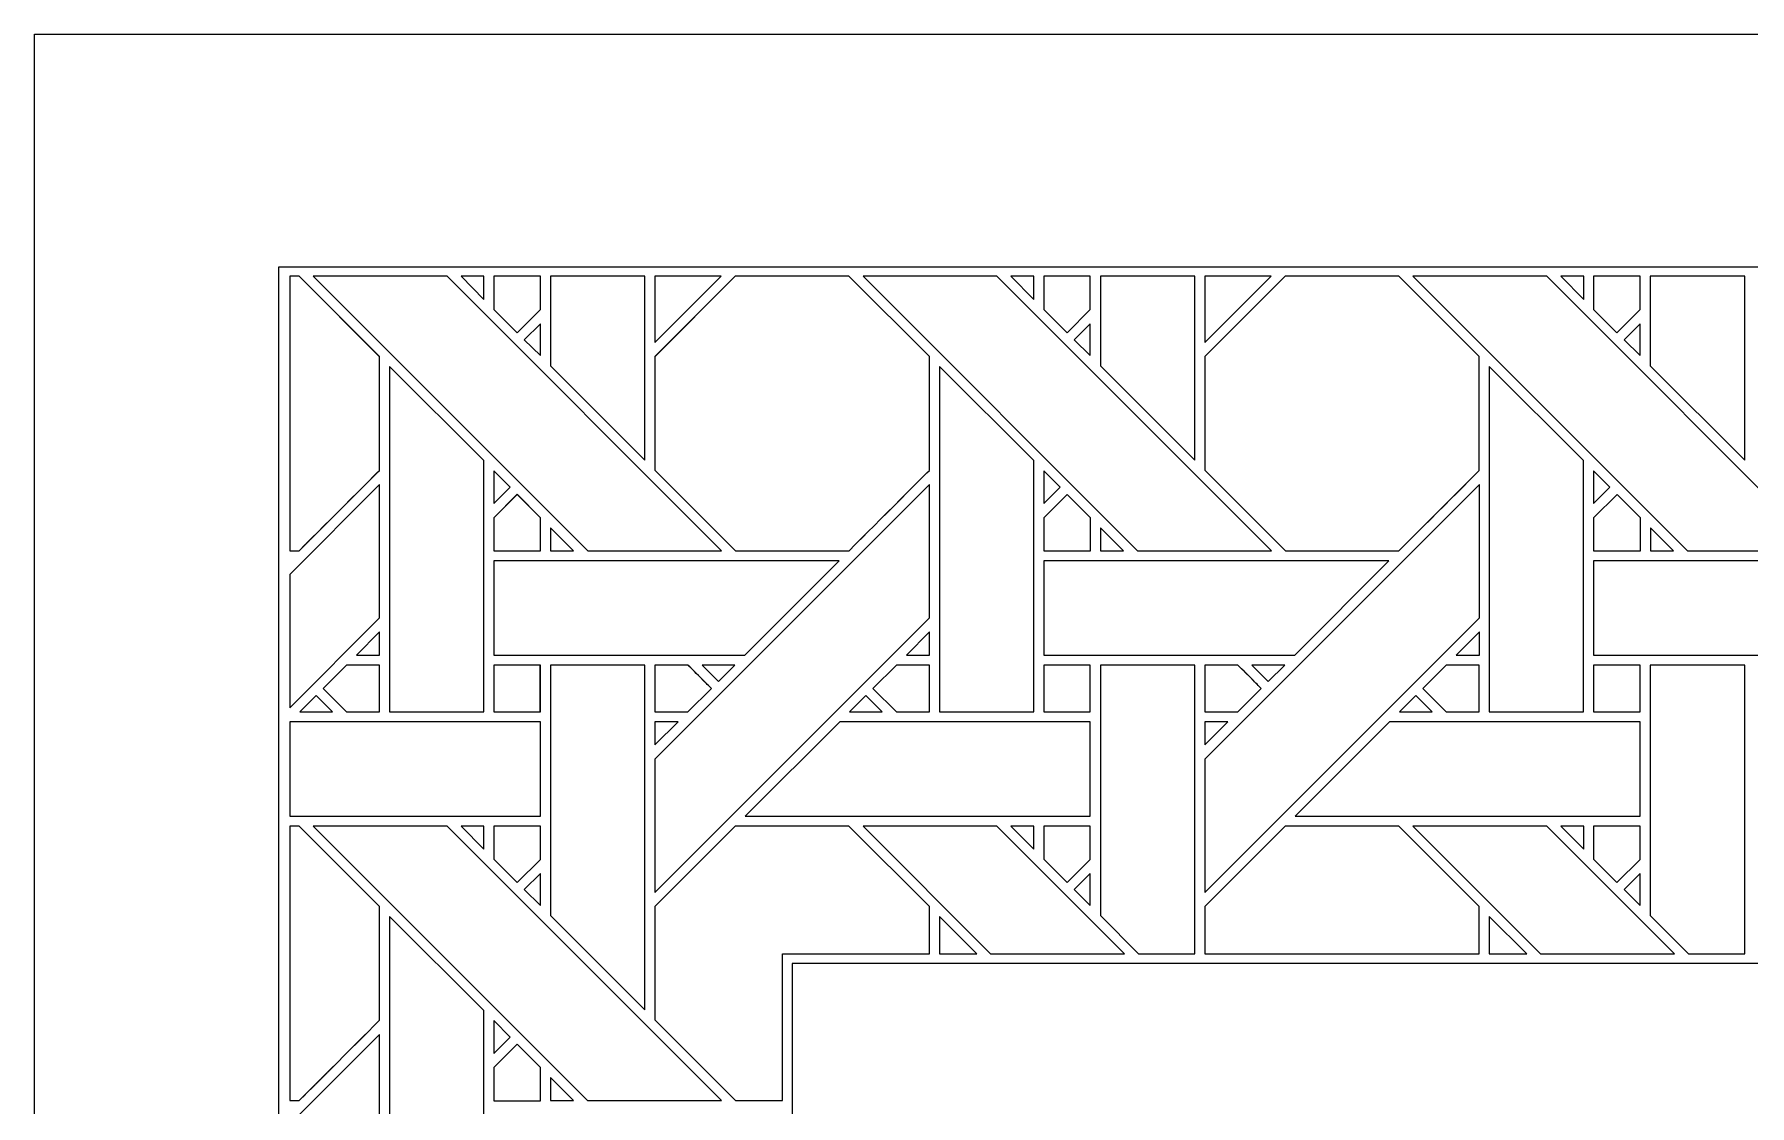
# Model space of a CAD drawing. Header units: inches. Extents: x 5.4 to 19.4, y 5.6 to 12.6.
# Drawn here: x 5.383 to 8.343, y 10.746 to 12.595 of the extents above; entities that cross this region are included whole.
import ezdxf

# ---------------------------------------------------------------- set-up
doc = ezdxf.new("R2010")
doc.units = ezdxf.units.IN
doc.header["$MEASUREMENT"] = 0
doc.layers.add('Design', color=7, linetype='Continuous', lineweight=0)

msp = doc.modelspace()

# ---------------------------------------------------------------- linework, layer by layer
at = {"layer": 'Design'}
for points, knots in [([(5.3829, 12.5948), (5.3829, 12.5948), (5.3829, 5.5948), (5.3829, 5.5948), (5.3829, 5.5948), (19.3829, 5.5948), (19.3829, 5.5948), (19.3829, 5.5948), (19.3829, 12.5948), (19.3829, 12.5948), (19.3829, 12.5948), (5.3829, 12.5948), (5.3829, 12.5948)], [0, 0, 0, 0, 1, 1, 1, 2, 2, 2, 3, 3, 3, 4, 4, 4, 4]), ([(5.8048, 12.1938), (5.8048, 12.1938), (5.8048, 5.9957), (5.8048, 5.9957), (5.8048, 5.9957), (18.9609, 5.9957), (18.9609, 5.9957), (18.9609, 5.9957), (18.9609, 12.1938), (18.9609, 12.1938), (18.9609, 12.1938), (5.8048, 12.1938), (5.8048, 12.1938)], [0, 0, 0, 0, 1, 1, 1, 2, 2, 2, 3, 3, 3, 4, 4, 4, 4]), ([(5.8236, 12.1773), (5.8236, 12.1773), (5.8398, 12.1773), (5.8398, 12.1773), (5.8398, 12.1773), (5.9785, 12.0386), (5.9785, 12.0386), (5.9785, 12.0386), (5.9785, 11.8424), (5.9785, 11.8424), (5.9607, 11.8244), (5.8488, 11.7127), (5.8398, 11.7037), (5.8398, 11.7037), (5.8236, 11.7037), (5.8236, 11.7037), (5.8236, 11.7037), (5.8236, 12.1773), (5.8236, 12.1773)], [0, 0, 0, 0, 1, 1, 1, 2, 2, 2, 3, 3, 3, 4, 4, 4, 5, 5, 5, 6, 6, 6, 6]), ([(5.8236, 12.1773), (5.8236, 12.1773), (5.8398, 12.1773), (5.8398, 12.1773), (5.8398, 12.1773), (5.9786, 12.0385), (5.9786, 12.0385), (5.9786, 12.0385), (5.9786, 11.8423), (5.9786, 11.8423), (5.9602, 11.8238), (5.8483, 11.7122), (5.8398, 11.7037), (5.8398, 11.7037), (5.8236, 11.7037), (5.8236, 11.7037), (5.8236, 11.7037), (5.8236, 12.1773), (5.8236, 12.1773)], [0, 0, 0, 0, 1, 1, 1, 2, 2, 2, 3, 3, 3, 4, 4, 4, 5, 5, 5, 6, 6, 6, 6]), ([(6.095, 12.1773), (6.095, 12.1773), (6.5687, 11.7036), (6.5687, 11.7036), (6.5687, 11.7036), (6.3377, 11.7036), (6.3377, 11.7036), (6.3377, 11.7036), (5.8641, 12.1773), (5.8641, 12.1773), (5.8641, 12.1773), (6.095, 12.1773), (6.095, 12.1773)], [0, 0, 0, 0, 1, 1, 1, 2, 2, 2, 3, 3, 3, 4, 4, 4, 4]), ([(6.1586, 12.1773), (6.1586, 12.1773), (6.1586, 12.1374), (6.1586, 12.1374), (6.1586, 12.1374), (6.1192, 12.1773), (6.1192, 12.1773), (6.1192, 12.1773), (6.1586, 12.1773), (6.1586, 12.1773)], [0, 0, 0, 0, 1, 1, 1, 2, 2, 2, 3, 3, 3, 3]), ([(6.1757, 12.1773), (6.1757, 12.1773), (6.256, 12.1773), (6.256, 12.1773), (6.256, 12.1773), (6.256, 12.1197), (6.256, 12.1197), (6.256, 12.1197), (6.216, 12.0798), (6.216, 12.0798), (6.216, 12.0798), (6.1757, 12.1201), (6.1757, 12.1201), (6.1757, 12.1201), (6.1757, 12.1773), (6.1757, 12.1773)], [0, 0, 0, 0, 1, 1, 1, 2, 2, 2, 3, 3, 3, 4, 4, 4, 5, 5, 5, 5]), ([(6.1757, 12.1773), (6.1757, 12.1773), (6.256, 12.1773), (6.256, 12.1773), (6.256, 12.1773), (6.256, 12.1197), (6.256, 12.1197), (6.256, 12.1197), (6.2161, 12.0797), (6.2161, 12.0797), (6.2161, 12.0797), (6.1757, 12.1201), (6.1757, 12.1201), (6.1757, 12.1201), (6.1757, 12.1773), (6.1757, 12.1773)], [0, 0, 0, 0, 1, 1, 1, 2, 2, 2, 3, 3, 3, 4, 4, 4, 5, 5, 5, 5]), ([(6.2736, 12.1773), (6.2736, 12.1773), (6.4365, 12.1773), (6.4365, 12.1773), (6.4365, 12.1773), (6.4365, 11.86), (6.4365, 11.86), (6.4365, 11.86), (6.2736, 12.0229), (6.2736, 12.0229), (6.2736, 12.0229), (6.2736, 12.1773), (6.2736, 12.1773)], [0, 0, 0, 0, 1, 1, 1, 2, 2, 2, 3, 3, 3, 4, 4, 4, 4]), ([(6.4536, 12.0386), (6.4536, 12.0386), (6.5923, 12.1773), (6.5923, 12.1773), (6.5923, 12.1773), (6.7885, 12.1773), (6.7885, 12.1773), (6.7885, 12.1773), (6.9273, 12.0386), (6.9273, 12.0386), (6.9273, 12.0386), (6.9273, 11.8424), (6.9273, 11.8424), (6.9095, 11.8244), (6.7976, 11.7127), (6.7886, 11.7037), (6.7886, 11.7037), (6.5929, 11.7037), (6.5929, 11.7037), (6.5929, 11.7037), (6.4536, 11.8429), (6.4536, 11.8429), (6.4536, 11.8429), (6.4536, 12.0386), (6.4536, 12.0386)], [0, 0, 0, 0, 1, 1, 1, 2, 2, 2, 3, 3, 3, 4, 4, 4, 5, 5, 5, 6, 6, 6, 7, 7, 7, 8, 8, 8, 8]), ([(6.4537, 12.0385), (6.4537, 12.0385), (6.5923, 12.1773), (6.5923, 12.1773), (6.5923, 12.1773), (6.7885, 12.1773), (6.7885, 12.1773), (6.7885, 12.1773), (6.9273, 12.0386), (6.9273, 12.0386), (6.9273, 12.0386), (6.9273, 11.8424), (6.9273, 11.8424), (6.9093, 11.8243), (6.7975, 11.7126), (6.7886, 11.7037), (6.7886, 11.7037), (6.5929, 11.7037), (6.5929, 11.7037), (6.5929, 11.7037), (6.4537, 11.8429), (6.4537, 11.8429), (6.4537, 11.8429), (6.4537, 12.0385), (6.4537, 12.0385)], [0, 0, 0, 0, 1, 1, 1, 2, 2, 2, 3, 3, 3, 4, 4, 4, 5, 5, 5, 6, 6, 6, 7, 7, 7, 8, 8, 8, 8]), ([(6.4537, 12.1773), (6.4537, 12.1773), (6.5681, 12.1773), (6.5681, 12.1773), (6.5681, 12.1773), (6.4537, 12.0629), (6.4537, 12.0629), (6.4537, 12.0629), (6.4537, 12.1773), (6.4537, 12.1773)], [0, 0, 0, 0, 1, 1, 1, 2, 2, 2, 3, 3, 3, 3]), ([(7.0438, 12.1773), (7.0438, 12.1773), (7.5174, 11.7036), (7.5174, 11.7036), (7.5174, 11.7036), (7.2864, 11.7036), (7.2864, 11.7036), (7.2864, 11.7036), (6.8128, 12.1773), (6.8128, 12.1773), (6.8128, 12.1773), (7.0438, 12.1773), (7.0438, 12.1773)], [0, 0, 0, 0, 1, 1, 1, 2, 2, 2, 3, 3, 3, 4, 4, 4, 4]), ([(7.1073, 12.1773), (7.1073, 12.1773), (7.1073, 12.1374), (7.1073, 12.1374), (7.1073, 12.1374), (7.0679, 12.1773), (7.0679, 12.1773), (7.0679, 12.1773), (7.1073, 12.1773), (7.1073, 12.1773)], [0, 0, 0, 0, 1, 1, 1, 2, 2, 2, 3, 3, 3, 3]), ([(7.1245, 12.1773), (7.1245, 12.1773), (7.2047, 12.1773), (7.2047, 12.1773), (7.2047, 12.1773), (7.2047, 12.1197), (7.2047, 12.1197), (7.2047, 12.1197), (7.1647, 12.0798), (7.1647, 12.0798), (7.1647, 12.0798), (7.1245, 12.1201), (7.1245, 12.1201), (7.1245, 12.1201), (7.1245, 12.1773), (7.1245, 12.1773)], [0, 0, 0, 0, 1, 1, 1, 2, 2, 2, 3, 3, 3, 4, 4, 4, 5, 5, 5, 5]), ([(7.1245, 12.1773), (7.1245, 12.1773), (7.2047, 12.1773), (7.2047, 12.1773), (7.2047, 12.1773), (7.2047, 12.1197), (7.2047, 12.1197), (7.2047, 12.1197), (7.1649, 12.0797), (7.1649, 12.0797), (7.1649, 12.0797), (7.1245, 12.1201), (7.1245, 12.1201), (7.1245, 12.1201), (7.1245, 12.1773), (7.1245, 12.1773)], [0, 0, 0, 0, 1, 1, 1, 2, 2, 2, 3, 3, 3, 4, 4, 4, 5, 5, 5, 5]), ([(7.2223, 12.1773), (7.2223, 12.1773), (7.3853, 12.1773), (7.3853, 12.1773), (7.3853, 12.1773), (7.3853, 11.86), (7.3853, 11.86), (7.3853, 11.86), (7.2223, 12.0229), (7.2223, 12.0229), (7.2223, 12.0229), (7.2223, 12.1773), (7.2223, 12.1773)], [0, 0, 0, 0, 1, 1, 1, 2, 2, 2, 3, 3, 3, 4, 4, 4, 4]), ([(7.4023, 12.0386), (7.4023, 12.0386), (7.5411, 12.1773), (7.5411, 12.1773), (7.5411, 12.1773), (7.7373, 12.1773), (7.7373, 12.1773), (7.7373, 12.1773), (7.876, 12.0386), (7.876, 12.0386), (7.876, 12.0386), (7.876, 11.8424), (7.876, 11.8424), (7.8582, 11.8244), (7.7463, 11.7127), (7.7373, 11.7037), (7.7373, 11.7037), (7.5416, 11.7037), (7.5416, 11.7037), (7.5416, 11.7037), (7.4023, 11.8429), (7.4023, 11.8429), (7.4023, 11.8429), (7.4023, 12.0386), (7.4023, 12.0386)], [0, 0, 0, 0, 1, 1, 1, 2, 2, 2, 3, 3, 3, 4, 4, 4, 5, 5, 5, 6, 6, 6, 7, 7, 7, 8, 8, 8, 8]), ([(7.4023, 12.0386), (7.4023, 12.0386), (7.5411, 12.1773), (7.5411, 12.1773), (7.5411, 12.1773), (7.7373, 12.1773), (7.7373, 12.1773), (7.7373, 12.1773), (7.876, 12.0386), (7.876, 12.0386), (7.876, 12.0386), (7.876, 11.8424), (7.876, 11.8424), (7.8579, 11.8241), (7.7461, 11.7124), (7.7373, 11.7037), (7.7373, 11.7037), (7.5416, 11.7037), (7.5416, 11.7037), (7.5416, 11.7037), (7.4023, 11.8429), (7.4023, 11.8429), (7.4023, 11.8429), (7.4023, 12.0386), (7.4023, 12.0386)], [0, 0, 0, 0, 1, 1, 1, 2, 2, 2, 3, 3, 3, 4, 4, 4, 5, 5, 5, 6, 6, 6, 7, 7, 7, 8, 8, 8, 8]), ([(7.4024, 12.1773), (7.4024, 12.1773), (7.5168, 12.1773), (7.5168, 12.1773), (7.5168, 12.1773), (7.4024, 12.0629), (7.4024, 12.0629), (7.4024, 12.0629), (7.4024, 12.1773), (7.4024, 12.1773)], [0, 0, 0, 0, 1, 1, 1, 2, 2, 2, 3, 3, 3, 3]), ([(7.9925, 12.1773), (7.9925, 12.1773), (8.4661, 11.7036), (8.4661, 11.7036), (8.4661, 11.7036), (8.2351, 11.7036), (8.2351, 11.7036), (8.2351, 11.7036), (7.7616, 12.1773), (7.7616, 12.1773), (7.7616, 12.1773), (7.9925, 12.1773), (7.9925, 12.1773)], [0, 0, 0, 0, 1, 1, 1, 2, 2, 2, 3, 3, 3, 4, 4, 4, 4]), ([(8.0561, 12.1773), (8.0561, 12.1773), (8.0561, 12.1374), (8.0561, 12.1374), (8.0561, 12.1374), (8.0166, 12.1773), (8.0166, 12.1773), (8.0166, 12.1773), (8.0561, 12.1773), (8.0561, 12.1773)], [0, 0, 0, 0, 1, 1, 1, 2, 2, 2, 3, 3, 3, 3]), ([(8.0732, 12.1773), (8.0732, 12.1773), (8.1535, 12.1773), (8.1535, 12.1773), (8.1535, 12.1773), (8.1535, 12.1197), (8.1535, 12.1197), (8.1535, 12.1197), (8.1135, 12.0798), (8.1135, 12.0798), (8.1135, 12.0798), (8.0732, 12.1201), (8.0732, 12.1201), (8.0732, 12.1201), (8.0732, 12.1773), (8.0732, 12.1773)], [0, 0, 0, 0, 1, 1, 1, 2, 2, 2, 3, 3, 3, 4, 4, 4, 5, 5, 5, 5]), ([(8.0732, 12.1773), (8.0732, 12.1773), (8.1535, 12.1773), (8.1535, 12.1773), (8.1535, 12.1773), (8.1535, 12.1197), (8.1535, 12.1197), (8.1535, 12.1197), (8.1135, 12.0798), (8.1135, 12.0798), (8.1135, 12.0798), (8.0732, 12.1201), (8.0732, 12.1201), (8.0732, 12.1201), (8.0732, 12.1773), (8.0732, 12.1773)], [0, 0, 0, 0, 1, 1, 1, 2, 2, 2, 3, 3, 3, 4, 4, 4, 5, 5, 5, 5]), ([(8.1711, 12.1773), (8.1711, 12.1773), (8.334, 12.1773), (8.334, 12.1773), (8.334, 12.1773), (8.334, 11.86), (8.334, 11.86), (8.334, 11.86), (8.1711, 12.0229), (8.1711, 12.0229), (8.1711, 12.0229), (8.1711, 12.1773), (8.1711, 12.1773)], [0, 0, 0, 0, 1, 1, 1, 2, 2, 2, 3, 3, 3, 4, 4, 4, 4]), ([(6.2561, 12.0954), (6.2561, 12.0954), (6.2561, 12.0403), (6.2561, 12.0403), (6.2561, 12.0403), (6.2283, 12.0676), (6.2283, 12.0676), (6.2283, 12.0676), (6.2561, 12.0954), (6.2561, 12.0954)], [0, 0, 0, 0, 1, 1, 1, 2, 2, 2, 3, 3, 3, 3]), ([(7.2048, 12.0954), (7.2048, 12.0954), (7.2048, 12.0403), (7.2048, 12.0403), (7.2048, 12.0403), (7.177, 12.0676), (7.177, 12.0676), (7.177, 12.0676), (7.2048, 12.0954), (7.2048, 12.0954)], [0, 0, 0, 0, 1, 1, 1, 2, 2, 2, 3, 3, 3, 3]), ([(8.1535, 12.0954), (8.1535, 12.0954), (8.1535, 12.0403), (8.1535, 12.0403), (8.1535, 12.0403), (8.1258, 12.0676), (8.1258, 12.0676), (8.1258, 12.0676), (8.1535, 12.0954), (8.1535, 12.0954)], [0, 0, 0, 0, 1, 1, 1, 2, 2, 2, 3, 3, 3, 3]), ([(6.1585, 11.8593), (6.1585, 11.8593), (6.1585, 11.4256), (6.1585, 11.4256), (6.1585, 11.4256), (5.9957, 11.4256), (5.9957, 11.4256), (5.9957, 11.4256), (5.9957, 12.0214), (5.9957, 12.0214), (5.9957, 12.0214), (6.1585, 11.8593), (6.1585, 11.8593)], [0, 0, 0, 0, 1, 1, 1, 2, 2, 2, 3, 3, 3, 4, 4, 4, 4]), ([(6.9445, 11.4256), (6.9445, 11.4256), (6.9445, 12.0214), (6.9445, 12.0214), (6.9445, 12.0214), (7.1072, 11.8593), (7.1072, 11.8593), (7.1072, 11.8593), (7.1072, 11.4256), (7.1072, 11.4256), (7.1072, 11.4256), (6.9445, 11.4256), (6.9445, 11.4256)], [0, 0, 0, 0, 1, 1, 1, 2, 2, 2, 3, 3, 3, 4, 4, 4, 4]), ([(7.8932, 11.4256), (7.8932, 11.4256), (7.8932, 12.0214), (7.8932, 12.0214), (7.8932, 12.0214), (8.056, 11.8593), (8.056, 11.8593), (8.056, 11.8593), (8.056, 11.4256), (8.056, 11.4256), (8.056, 11.4256), (7.8932, 11.4256), (7.8932, 11.4256)], [0, 0, 0, 0, 1, 1, 1, 2, 2, 2, 3, 3, 3, 4, 4, 4, 4]), ([(6.1758, 11.7851), (6.1758, 11.7851), (6.1758, 11.8418), (6.1758, 11.8418), (6.1758, 11.8418), (6.204, 11.8132), (6.204, 11.8132), (6.204, 11.8132), (6.1758, 11.7851), (6.1758, 11.7851)], [0, 0, 0, 0, 1, 1, 1, 2, 2, 2, 3, 3, 3, 3]), ([(7.1246, 11.7851), (7.1246, 11.7851), (7.1246, 11.8418), (7.1246, 11.8418), (7.1246, 11.8418), (7.1527, 11.8132), (7.1527, 11.8132), (7.1527, 11.8132), (7.1246, 11.7851), (7.1246, 11.7851)], [0, 0, 0, 0, 1, 1, 1, 2, 2, 2, 3, 3, 3, 3]), ([(8.0733, 11.7851), (8.0733, 11.7851), (8.0733, 11.8418), (8.0733, 11.8418), (8.0733, 11.8418), (8.1015, 11.8132), (8.1015, 11.8132), (8.1015, 11.8132), (8.0733, 11.7851), (8.0733, 11.7851)], [0, 0, 0, 0, 1, 1, 1, 2, 2, 2, 3, 3, 3, 3]), ([(5.8236, 11.6629), (5.8236, 11.6629), (5.9786, 11.8179), (5.9786, 11.8179), (5.9786, 11.8179), (5.9786, 11.5879), (5.9786, 11.5879), (5.9786, 11.5879), (5.8236, 11.4329), (5.8236, 11.4329), (5.8236, 11.4329), (5.8236, 11.6629), (5.8236, 11.6629)], [0, 0, 0, 0, 1, 1, 1, 2, 2, 2, 3, 3, 3, 4, 4, 4, 4]), ([(6.9273, 11.5878), (6.9273, 11.5878), (6.4537, 11.1142), (6.4537, 11.1142), (6.4537, 11.1142), (6.4537, 11.3443), (6.4537, 11.3443), (6.4537, 11.3443), (6.9273, 11.8179), (6.9273, 11.8179), (6.9273, 11.8179), (6.9273, 11.5878), (6.9273, 11.5878)], [0, 0, 0, 0, 1, 1, 1, 2, 2, 2, 3, 3, 3, 4, 4, 4, 4]), ([(7.8761, 11.5879), (7.8761, 11.5879), (7.4024, 11.1142), (7.4024, 11.1142), (7.4024, 11.1142), (7.4024, 11.3443), (7.4024, 11.3443), (7.4024, 11.3443), (7.8761, 11.8179), (7.8761, 11.8179), (7.8761, 11.8179), (7.8761, 11.5879), (7.8761, 11.5879)], [0, 0, 0, 0, 1, 1, 1, 2, 2, 2, 3, 3, 3, 4, 4, 4, 4]), ([(6.1757, 11.7607), (6.1757, 11.7607), (6.216, 11.8011), (6.216, 11.8011), (6.216, 11.8011), (6.2563, 11.7607), (6.2563, 11.7607), (6.2563, 11.7607), (6.2563, 11.7035), (6.2563, 11.7035), (6.2563, 11.7035), (6.1757, 11.7035), (6.1757, 11.7035), (6.1757, 11.7035), (6.1757, 11.7607), (6.1757, 11.7607)], [0, 0, 0, 0, 1, 1, 1, 2, 2, 2, 3, 3, 3, 4, 4, 4, 5, 5, 5, 5]), ([(6.2162, 11.801), (6.2162, 11.801), (6.2565, 11.7607), (6.2565, 11.7607), (6.2565, 11.7607), (6.2565, 11.7034), (6.2565, 11.7034), (6.2565, 11.7034), (6.1758, 11.7034), (6.1758, 11.7034), (6.1758, 11.7034), (6.1758, 11.7607), (6.1758, 11.7607), (6.1758, 11.7607), (6.2162, 11.801), (6.2162, 11.801)], [0, 0, 0, 0, 1, 1, 1, 2, 2, 2, 3, 3, 3, 4, 4, 4, 5, 5, 5, 5]), ([(7.1244, 11.7607), (7.1244, 11.7607), (7.1648, 11.801), (7.1648, 11.801), (7.1648, 11.801), (7.2051, 11.7607), (7.2051, 11.7607), (7.2051, 11.7607), (7.2051, 11.7035), (7.2051, 11.7035), (7.2051, 11.7035), (7.1244, 11.7035), (7.1244, 11.7035), (7.1244, 11.7035), (7.1244, 11.7607), (7.1244, 11.7607)], [0, 0, 0, 0, 1, 1, 1, 2, 2, 2, 3, 3, 3, 4, 4, 4, 5, 5, 5, 5]), ([(7.1648, 11.801), (7.1648, 11.801), (7.2052, 11.7607), (7.2052, 11.7607), (7.2052, 11.7607), (7.2052, 11.7034), (7.2052, 11.7034), (7.2052, 11.7034), (7.1246, 11.7034), (7.1246, 11.7034), (7.1246, 11.7034), (7.1246, 11.7607), (7.1246, 11.7607), (7.1246, 11.7607), (7.1648, 11.801), (7.1648, 11.801)], [0, 0, 0, 0, 1, 1, 1, 2, 2, 2, 3, 3, 3, 4, 4, 4, 5, 5, 5, 5]), ([(8.1539, 11.7034), (8.1539, 11.7034), (8.0732, 11.7034), (8.0732, 11.7034), (8.0732, 11.7034), (8.0732, 11.7607), (8.0732, 11.7607), (8.0732, 11.7607), (8.1136, 11.801), (8.1136, 11.801), (8.1136, 11.801), (8.1539, 11.7607), (8.1539, 11.7607), (8.1539, 11.7607), (8.1539, 11.7034), (8.1539, 11.7034)], [0, 0, 0, 0, 1, 1, 1, 2, 2, 2, 3, 3, 3, 4, 4, 4, 5, 5, 5, 5]), ([(8.1136, 11.801), (8.1136, 11.801), (8.1539, 11.7607), (8.1539, 11.7607), (8.1539, 11.7607), (8.1539, 11.7034), (8.1539, 11.7034), (8.1539, 11.7034), (8.0732, 11.7034), (8.0732, 11.7034), (8.0732, 11.7034), (8.0732, 11.7607), (8.0732, 11.7607), (8.0732, 11.7607), (8.1136, 11.801), (8.1136, 11.801)], [0, 0, 0, 0, 1, 1, 1, 2, 2, 2, 3, 3, 3, 4, 4, 4, 5, 5, 5, 5]), ([(6.2737, 11.7036), (6.2737, 11.7036), (6.2737, 11.7434), (6.2737, 11.7434), (6.2737, 11.7434), (6.3134, 11.7036), (6.3134, 11.7036), (6.3134, 11.7036), (6.2737, 11.7036), (6.2737, 11.7036)], [0, 0, 0, 0, 1, 1, 1, 2, 2, 2, 3, 3, 3, 3]), ([(7.2225, 11.7036), (7.2225, 11.7036), (7.2225, 11.7434), (7.2225, 11.7434), (7.2225, 11.7434), (7.2622, 11.7036), (7.2622, 11.7036), (7.2622, 11.7036), (7.2225, 11.7036), (7.2225, 11.7036)], [0, 0, 0, 0, 1, 1, 1, 2, 2, 2, 3, 3, 3, 3]), ([(8.1712, 11.7036), (8.1712, 11.7036), (8.1712, 11.7434), (8.1712, 11.7434), (8.1712, 11.7434), (8.2109, 11.7036), (8.2109, 11.7036), (8.2109, 11.7036), (8.1712, 11.7036), (8.1712, 11.7036)], [0, 0, 0, 0, 1, 1, 1, 2, 2, 2, 3, 3, 3, 3]), ([(6.7715, 11.6864), (6.7715, 11.6864), (6.6088, 11.5237), (6.6088, 11.5237), (6.6088, 11.5237), (6.1758, 11.5237), (6.1758, 11.5237), (6.1758, 11.5237), (6.1758, 11.6864), (6.1758, 11.6864), (6.1758, 11.6864), (6.7715, 11.6864), (6.7715, 11.6864)], [0, 0, 0, 0, 1, 1, 1, 2, 2, 2, 3, 3, 3, 4, 4, 4, 4]), ([(7.7202, 11.6864), (7.7202, 11.6864), (7.5575, 11.5237), (7.5575, 11.5237), (7.5575, 11.5237), (7.1246, 11.5237), (7.1246, 11.5237), (7.1246, 11.5237), (7.1246, 11.6864), (7.1246, 11.6864), (7.1246, 11.6864), (7.7202, 11.6864), (7.7202, 11.6864)], [0, 0, 0, 0, 1, 1, 1, 2, 2, 2, 3, 3, 3, 4, 4, 4, 4]), ([(8.669, 11.6864), (8.669, 11.6864), (8.5062, 11.5237), (8.5062, 11.5237), (8.5062, 11.5237), (8.0733, 11.5237), (8.0733, 11.5237), (8.0733, 11.5237), (8.0733, 11.6864), (8.0733, 11.6864), (8.0733, 11.6864), (8.669, 11.6864), (8.669, 11.6864)], [0, 0, 0, 0, 1, 1, 1, 2, 2, 2, 3, 3, 3, 4, 4, 4, 4]), ([(5.9389, 11.5237), (5.9389, 11.5237), (5.9786, 11.5635), (5.9786, 11.5635), (5.9786, 11.5635), (5.9786, 11.5237), (5.9786, 11.5237), (5.9786, 11.5237), (5.9389, 11.5237), (5.9389, 11.5237)], [0, 0, 0, 0, 1, 1, 1, 2, 2, 2, 3, 3, 3, 3]), ([(6.9273, 11.5237), (6.9273, 11.5237), (6.8876, 11.5237), (6.8876, 11.5237), (6.8876, 11.5237), (6.9273, 11.5635), (6.9273, 11.5635), (6.9273, 11.5635), (6.9273, 11.5237), (6.9273, 11.5237)], [0, 0, 0, 0, 1, 1, 1, 2, 2, 2, 3, 3, 3, 3]), ([(7.8761, 11.5237), (7.8761, 11.5237), (7.8363, 11.5237), (7.8363, 11.5237), (7.8363, 11.5237), (7.8761, 11.5635), (7.8761, 11.5635), (7.8761, 11.5635), (7.8761, 11.5237), (7.8761, 11.5237)], [0, 0, 0, 0, 1, 1, 1, 2, 2, 2, 3, 3, 3, 3]), ([(5.9785, 11.5064), (5.9785, 11.5064), (5.9785, 11.4256), (5.9785, 11.4256), (5.9785, 11.4256), (5.9214, 11.4256), (5.9214, 11.4256), (5.9214, 11.4256), (5.881, 11.466), (5.881, 11.466), (5.881, 11.466), (5.9215, 11.5064), (5.9215, 11.5064), (5.9215, 11.5064), (5.9785, 11.5064), (5.9785, 11.5064)], [0, 0, 0, 0, 1, 1, 1, 2, 2, 2, 3, 3, 3, 4, 4, 4, 5, 5, 5, 5]), ([(5.8811, 11.466), (5.8811, 11.466), (5.9215, 11.5064), (5.9215, 11.5064), (5.9215, 11.5064), (5.9785, 11.5064), (5.9785, 11.5064), (5.9785, 11.5064), (5.9785, 11.4256), (5.9785, 11.4256), (5.9785, 11.4256), (5.9214, 11.4256), (5.9214, 11.4256), (5.9214, 11.4256), (5.8811, 11.466), (5.8811, 11.466)], [0, 0, 0, 0, 1, 1, 1, 2, 2, 2, 3, 3, 3, 4, 4, 4, 5, 5, 5, 5]), ([(6.1757, 11.5065), (6.1757, 11.5065), (6.2559, 11.5065), (6.2559, 11.5065), (6.2559, 11.5065), (6.2559, 11.4257), (6.2559, 11.4257), (6.2559, 11.4257), (6.1757, 11.4257), (6.1757, 11.4257), (6.1757, 11.4257), (6.1757, 11.5065), (6.1757, 11.5065)], [0, 0, 0, 0, 1, 1, 1, 2, 2, 2, 3, 3, 3, 4, 4, 4, 4]), ([(6.2561, 11.5064), (6.2561, 11.5064), (6.2561, 11.4256), (6.2561, 11.4256), (6.2561, 11.4256), (6.1758, 11.4256), (6.1758, 11.4256), (6.1758, 11.4256), (6.1758, 11.5064), (6.1758, 11.5064), (6.1758, 11.5064), (6.2561, 11.5064), (6.2561, 11.5064)], [0, 0, 0, 0, 1, 1, 1, 2, 2, 2, 3, 3, 3, 4, 4, 4, 4]), ([(6.4365, 11.5064), (6.4365, 11.5064), (6.4365, 10.9113), (6.4365, 10.9113), (6.4365, 10.9113), (6.2736, 11.0742), (6.2736, 11.0742), (6.2736, 11.0742), (6.2736, 11.5064), (6.2736, 11.5064), (6.2736, 11.5064), (6.4365, 11.5064), (6.4365, 11.5064)], [0, 0, 0, 0, 1, 1, 1, 2, 2, 2, 3, 3, 3, 4, 4, 4, 4]), ([(6.4536, 11.4257), (6.4536, 11.4257), (6.4536, 11.5064), (6.4536, 11.5064), (6.4536, 11.5064), (6.5107, 11.5064), (6.5107, 11.5064), (6.5158, 11.5013), (6.5466, 11.4705), (6.551, 11.4661), (6.551, 11.4661), (6.5106, 11.4257), (6.5106, 11.4257), (6.5106, 11.4257), (6.4536, 11.4257), (6.4536, 11.4257)], [0, 0, 0, 0, 1, 1, 1, 2, 2, 2, 3, 3, 3, 4, 4, 4, 5, 5, 5, 5]), ([(6.5357, 11.4815), (6.5415, 11.4757), (6.547, 11.4701), (6.551, 11.4661), (6.551, 11.4661), (6.5106, 11.4257), (6.5106, 11.4257), (6.5106, 11.4257), (6.4536, 11.4257), (6.4536, 11.4257), (6.4536, 11.4257), (6.4536, 11.5064), (6.4536, 11.5064), (6.4536, 11.5064), (6.5107, 11.5064), (6.5107, 11.5064), (6.5161, 11.501), (6.5263, 11.4909), (6.5357, 11.4815)], [0, 0, 0, 0, 1, 1, 1, 2, 2, 2, 3, 3, 3, 4, 4, 4, 5, 5, 5, 6, 6, 6, 6]), ([(6.5351, 11.5064), (6.5351, 11.5064), (6.5916, 11.5064), (6.5916, 11.5064), (6.5916, 11.5064), (6.5633, 11.4782), (6.5633, 11.4782), (6.5633, 11.4782), (6.5351, 11.5064), (6.5351, 11.5064)], [0, 0, 0, 0, 1, 1, 1, 2, 2, 2, 3, 3, 3, 3]), ([(6.9273, 11.4256), (6.9273, 11.4256), (6.8702, 11.4256), (6.8702, 11.4256), (6.8702, 11.4256), (6.8298, 11.466), (6.8298, 11.466), (6.8298, 11.466), (6.8702, 11.5064), (6.8702, 11.5064), (6.8702, 11.5064), (6.9273, 11.5064), (6.9273, 11.5064), (6.9273, 11.5064), (6.9273, 11.4256), (6.9273, 11.4256)], [0, 0, 0, 0, 1, 1, 1, 2, 2, 2, 3, 3, 3, 4, 4, 4, 5, 5, 5, 5]), ([(6.8298, 11.466), (6.8298, 11.466), (6.8702, 11.5064), (6.8702, 11.5064), (6.8702, 11.5064), (6.9273, 11.5064), (6.9273, 11.5064), (6.9273, 11.5064), (6.9273, 11.4256), (6.9273, 11.4256), (6.9273, 11.4256), (6.8702, 11.4256), (6.8702, 11.4256), (6.8702, 11.4256), (6.8298, 11.466), (6.8298, 11.466)], [0, 0, 0, 0, 1, 1, 1, 2, 2, 2, 3, 3, 3, 4, 4, 4, 5, 5, 5, 5]), ([(7.1245, 11.4256), (7.1245, 11.4256), (7.1245, 11.5064), (7.1245, 11.5064), (7.1245, 11.5064), (7.2047, 11.5064), (7.2047, 11.5064), (7.2047, 11.5064), (7.2047, 11.4256), (7.2047, 11.4256), (7.2047, 11.4256), (7.1245, 11.4256), (7.1245, 11.4256)], [0, 0, 0, 0, 1, 1, 1, 2, 2, 2, 3, 3, 3, 4, 4, 4, 4]), ([(7.2047, 11.5064), (7.2047, 11.5064), (7.2047, 11.4256), (7.2047, 11.4256), (7.2047, 11.4256), (7.1245, 11.4256), (7.1245, 11.4256), (7.1245, 11.4256), (7.1245, 11.5064), (7.1245, 11.5064), (7.1245, 11.5064), (7.2047, 11.5064), (7.2047, 11.5064)], [0, 0, 0, 0, 1, 1, 1, 2, 2, 2, 3, 3, 3, 4, 4, 4, 4]), ([(7.3853, 11.0084), (7.3853, 11.0084), (7.2882, 11.0084), (7.2882, 11.0084), (7.2882, 11.0084), (7.2223, 11.0742), (7.2223, 11.0742), (7.2223, 11.0742), (7.2223, 11.5064), (7.2223, 11.5064), (7.2223, 11.5064), (7.3853, 11.5064), (7.3853, 11.5064), (7.3853, 11.5064), (7.3853, 11.0084), (7.3853, 11.0084)], [0, 0, 0, 0, 1, 1, 1, 2, 2, 2, 3, 3, 3, 4, 4, 4, 5, 5, 5, 5]), ([(7.4023, 11.5064), (7.4023, 11.5064), (7.4594, 11.5064), (7.4594, 11.5064), (7.4646, 11.5013), (7.4953, 11.4705), (7.4997, 11.4661), (7.4997, 11.4661), (7.4593, 11.4257), (7.4593, 11.4257), (7.4593, 11.4257), (7.4023, 11.4257), (7.4023, 11.4257), (7.4023, 11.4257), (7.4023, 11.5064), (7.4023, 11.5064)], [0, 0, 0, 0, 1, 1, 1, 2, 2, 2, 3, 3, 3, 4, 4, 4, 5, 5, 5, 5]), ([(7.484, 11.4819), (7.4899, 11.4759), (7.4956, 11.4702), (7.4997, 11.4661), (7.4997, 11.4661), (7.4593, 11.4257), (7.4593, 11.4257), (7.4593, 11.4257), (7.4023, 11.4257), (7.4023, 11.4257), (7.4023, 11.4257), (7.4023, 11.5064), (7.4023, 11.5064), (7.4023, 11.5064), (7.4594, 11.5064), (7.4594, 11.5064), (7.4648, 11.5011), (7.4747, 11.4912), (7.484, 11.4819)], [0, 0, 0, 0, 1, 1, 1, 2, 2, 2, 3, 3, 3, 4, 4, 4, 5, 5, 5, 6, 6, 6, 6]), ([(7.4838, 11.5064), (7.4838, 11.5064), (7.5403, 11.5064), (7.5403, 11.5064), (7.5403, 11.5064), (7.512, 11.4782), (7.512, 11.4782), (7.512, 11.4782), (7.4838, 11.5064), (7.4838, 11.5064)], [0, 0, 0, 0, 1, 1, 1, 2, 2, 2, 3, 3, 3, 3]), ([(7.876, 11.4256), (7.876, 11.4256), (7.8189, 11.4256), (7.8189, 11.4256), (7.8189, 11.4256), (7.7786, 11.466), (7.7786, 11.466), (7.7786, 11.466), (7.819, 11.5064), (7.819, 11.5064), (7.819, 11.5064), (7.876, 11.5064), (7.876, 11.5064), (7.876, 11.5064), (7.876, 11.4256), (7.876, 11.4256)], [0, 0, 0, 0, 1, 1, 1, 2, 2, 2, 3, 3, 3, 4, 4, 4, 5, 5, 5, 5]), ([(7.7786, 11.466), (7.7786, 11.466), (7.819, 11.5064), (7.819, 11.5064), (7.819, 11.5064), (7.876, 11.5064), (7.876, 11.5064), (7.876, 11.5064), (7.876, 11.4256), (7.876, 11.4256), (7.876, 11.4256), (7.8189, 11.4256), (7.8189, 11.4256), (7.8189, 11.4256), (7.7786, 11.466), (7.7786, 11.466)], [0, 0, 0, 0, 1, 1, 1, 2, 2, 2, 3, 3, 3, 4, 4, 4, 5, 5, 5, 5]), ([(8.1535, 11.4256), (8.1535, 11.4256), (8.0732, 11.4256), (8.0732, 11.4256), (8.0732, 11.4256), (8.0732, 11.5064), (8.0732, 11.5064), (8.0732, 11.5064), (8.1535, 11.5064), (8.1535, 11.5064), (8.1535, 11.5064), (8.1535, 11.4256), (8.1535, 11.4256)], [0, 0, 0, 0, 1, 1, 1, 2, 2, 2, 3, 3, 3, 4, 4, 4, 4]), ([(8.1535, 11.5064), (8.1535, 11.5064), (8.1535, 11.4256), (8.1535, 11.4256), (8.1535, 11.4256), (8.0732, 11.4256), (8.0732, 11.4256), (8.0732, 11.4256), (8.0732, 11.5064), (8.0732, 11.5064), (8.0732, 11.5064), (8.1535, 11.5064), (8.1535, 11.5064)], [0, 0, 0, 0, 1, 1, 1, 2, 2, 2, 3, 3, 3, 4, 4, 4, 4]), ([(8.334, 11.0084), (8.334, 11.0084), (8.2369, 11.0084), (8.2369, 11.0084), (8.2369, 11.0084), (8.1711, 11.0742), (8.1711, 11.0742), (8.1711, 11.0742), (8.1711, 11.5064), (8.1711, 11.5064), (8.1711, 11.5064), (8.334, 11.5064), (8.334, 11.5064), (8.334, 11.5064), (8.334, 11.0084), (8.334, 11.0084)], [0, 0, 0, 0, 1, 1, 1, 2, 2, 2, 3, 3, 3, 4, 4, 4, 5, 5, 5, 5]), ([(5.8973, 11.4256), (5.8973, 11.4256), (5.8408, 11.4256), (5.8408, 11.4256), (5.8408, 11.4256), (5.869, 11.4539), (5.869, 11.4539), (5.869, 11.4539), (5.8973, 11.4256), (5.8973, 11.4256)], [0, 0, 0, 0, 1, 1, 1, 2, 2, 2, 3, 3, 3, 3]), ([(6.846, 11.4256), (6.846, 11.4256), (6.7895, 11.4256), (6.7895, 11.4256), (6.7895, 11.4256), (6.8178, 11.4539), (6.8178, 11.4539), (6.8178, 11.4539), (6.846, 11.4256), (6.846, 11.4256)], [0, 0, 0, 0, 1, 1, 1, 2, 2, 2, 3, 3, 3, 3]), ([(7.7947, 11.4256), (7.7947, 11.4256), (7.7382, 11.4256), (7.7382, 11.4256), (7.7382, 11.4256), (7.7665, 11.4539), (7.7665, 11.4539), (7.7665, 11.4539), (7.7947, 11.4256), (7.7947, 11.4256)], [0, 0, 0, 0, 1, 1, 1, 2, 2, 2, 3, 3, 3, 3]), ([(5.8236, 11.4085), (5.8236, 11.4085), (6.2561, 11.4085), (6.2561, 11.4085), (6.2561, 11.4085), (6.2561, 11.2457), (6.2561, 11.2457), (6.2561, 11.2457), (5.8236, 11.2457), (5.8236, 11.2457), (5.8236, 11.2457), (5.8236, 11.4085), (5.8236, 11.4085)], [0, 0, 0, 0, 1, 1, 1, 2, 2, 2, 3, 3, 3, 4, 4, 4, 4]), ([(6.4935, 11.4085), (6.4935, 11.4085), (6.4537, 11.3687), (6.4537, 11.3687), (6.4537, 11.3687), (6.4537, 11.4085), (6.4537, 11.4085), (6.4537, 11.4085), (6.4935, 11.4085), (6.4935, 11.4085)], [0, 0, 0, 0, 1, 1, 1, 2, 2, 2, 3, 3, 3, 3]), ([(7.2048, 11.4085), (7.2048, 11.4085), (7.2048, 11.2457), (7.2048, 11.2457), (7.2048, 11.2457), (6.6095, 11.2457), (6.6095, 11.2457), (6.6095, 11.2457), (6.7724, 11.4085), (6.7724, 11.4085), (6.7724, 11.4085), (7.2048, 11.4085), (7.2048, 11.4085)], [0, 0, 0, 0, 1, 1, 1, 2, 2, 2, 3, 3, 3, 4, 4, 4, 4]), ([(7.4422, 11.4085), (7.4422, 11.4085), (7.4024, 11.3687), (7.4024, 11.3687), (7.4024, 11.3687), (7.4024, 11.4085), (7.4024, 11.4085), (7.4024, 11.4085), (7.4422, 11.4085), (7.4422, 11.4085)], [0, 0, 0, 0, 1, 1, 1, 2, 2, 2, 3, 3, 3, 3]), ([(8.1535, 11.4085), (8.1535, 11.4085), (8.1535, 11.2457), (8.1535, 11.2457), (8.1535, 11.2457), (7.5582, 11.2457), (7.5582, 11.2457), (7.5582, 11.2457), (7.7211, 11.4085), (7.7211, 11.4085), (7.7211, 11.4085), (8.1535, 11.4085), (8.1535, 11.4085)], [0, 0, 0, 0, 1, 1, 1, 2, 2, 2, 3, 3, 3, 4, 4, 4, 4]), ([(5.8236, 11.2286), (5.8236, 11.2286), (5.8399, 11.2286), (5.8399, 11.2286), (5.8399, 11.2286), (5.9785, 11.0898), (5.9785, 11.0898), (5.9785, 11.0898), (5.9785, 10.8936), (5.9785, 10.8936), (5.9607, 10.8757), (5.8488, 10.764), (5.8398, 10.7549), (5.8398, 10.7549), (5.8236, 10.7549), (5.8236, 10.7549), (5.8236, 10.7549), (5.8236, 11.2286), (5.8236, 11.2286)], [0, 0, 0, 0, 1, 1, 1, 2, 2, 2, 3, 3, 3, 4, 4, 4, 5, 5, 5, 6, 6, 6, 6]), ([(5.8236, 11.2286), (5.8236, 11.2286), (5.8399, 11.2286), (5.8399, 11.2286), (5.8399, 11.2286), (5.9785, 11.0898), (5.9785, 11.0898), (5.9785, 11.0898), (5.9785, 10.8936), (5.9785, 10.8936), (5.9605, 10.8755), (5.8487, 10.7638), (5.8398, 10.7549), (5.8398, 10.7549), (5.8236, 10.7549), (5.8236, 10.7549), (5.8236, 10.7549), (5.8236, 11.2286), (5.8236, 11.2286)], [0, 0, 0, 0, 1, 1, 1, 2, 2, 2, 3, 3, 3, 4, 4, 4, 5, 5, 5, 6, 6, 6, 6]), ([(5.8641, 11.2285), (5.8641, 11.2285), (6.095, 11.2285), (6.095, 11.2285), (6.095, 11.2285), (6.5687, 10.7549), (6.5687, 10.7549), (6.5687, 10.7549), (6.3376, 10.7549), (6.3376, 10.7549), (6.3376, 10.7549), (5.8641, 11.2285), (5.8641, 11.2285)], [0, 0, 0, 0, 1, 1, 1, 2, 2, 2, 3, 3, 3, 4, 4, 4, 4]), ([(6.1192, 11.2285), (6.1192, 11.2285), (6.1586, 11.2285), (6.1586, 11.2285), (6.1586, 11.2285), (6.1586, 11.1887), (6.1586, 11.1887), (6.1586, 11.1887), (6.1192, 11.2285), (6.1192, 11.2285)], [0, 0, 0, 0, 1, 1, 1, 2, 2, 2, 3, 3, 3, 3]), ([(6.256, 11.2286), (6.256, 11.2286), (6.256, 11.1709), (6.256, 11.1709), (6.256, 11.1709), (6.216, 11.131), (6.216, 11.131), (6.216, 11.131), (6.1757, 11.1713), (6.1757, 11.1713), (6.1757, 11.1713), (6.1757, 11.2286), (6.1757, 11.2286), (6.1757, 11.2286), (6.256, 11.2286), (6.256, 11.2286)], [0, 0, 0, 0, 1, 1, 1, 2, 2, 2, 3, 3, 3, 4, 4, 4, 5, 5, 5, 5]), ([(6.256, 11.1709), (6.256, 11.1709), (6.2161, 11.131), (6.2161, 11.131), (6.2161, 11.131), (6.1757, 11.1713), (6.1757, 11.1713), (6.1757, 11.1713), (6.1757, 11.2286), (6.1757, 11.2286), (6.1757, 11.2286), (6.256, 11.2286), (6.256, 11.2286), (6.256, 11.2286), (6.256, 11.1709), (6.256, 11.1709)], [0, 0, 0, 0, 1, 1, 1, 2, 2, 2, 3, 3, 3, 4, 4, 4, 5, 5, 5, 5]), ([(6.5923, 11.2285), (6.5923, 11.2285), (6.7885, 11.2285), (6.7885, 11.2285), (6.7885, 11.2285), (6.9273, 11.0898), (6.9273, 11.0898), (6.9273, 11.0898), (6.9273, 11.0084), (6.9273, 11.0084), (6.9273, 11.0084), (6.6738, 11.0084), (6.6738, 11.0084), (6.6738, 11.0084), (6.6738, 10.7549), (6.6738, 10.7549), (6.6738, 10.7549), (6.5929, 10.7549), (6.5929, 10.7549), (6.5929, 10.7549), (6.4536, 10.8942), (6.4536, 10.8942), (6.4536, 10.8942), (6.4536, 11.0898), (6.4536, 11.0898), (6.4536, 11.0898), (6.5923, 11.2285), (6.5923, 11.2285)], [0, 0, 0, 0, 1, 1, 1, 2, 2, 2, 3, 3, 3, 4, 4, 4, 5, 5, 5, 6, 6, 6, 7, 7, 7, 8, 8, 8, 9, 9, 9, 9]), ([(6.9273, 11.0898), (6.9273, 11.0898), (6.9273, 11.0084), (6.9273, 11.0084), (6.9273, 11.0084), (6.6738, 11.0084), (6.6738, 11.0084), (6.6738, 11.0084), (6.6738, 10.7549), (6.6738, 10.7549), (6.6738, 10.7549), (6.5929, 10.7549), (6.5929, 10.7549), (6.5929, 10.7549), (6.4536, 10.8942), (6.4536, 10.8942), (6.4536, 10.8942), (6.4536, 11.0898), (6.4536, 11.0898), (6.4536, 11.0898), (6.5923, 11.2285), (6.5923, 11.2285), (6.5923, 11.2285), (6.7885, 11.2285), (6.7885, 11.2285), (6.7885, 11.2285), (6.9273, 11.0898), (6.9273, 11.0898)], [0, 0, 0, 0, 1, 1, 1, 2, 2, 2, 3, 3, 3, 4, 4, 4, 5, 5, 5, 6, 6, 6, 7, 7, 7, 8, 8, 8, 9, 9, 9, 9]), ([(7.2639, 11.0084), (7.2639, 11.0084), (7.0329, 11.0084), (7.0329, 11.0084), (7.0329, 11.0084), (6.8128, 11.2285), (6.8128, 11.2285), (6.8128, 11.2285), (7.0438, 11.2285), (7.0438, 11.2285), (7.0438, 11.2285), (7.2639, 11.0084), (7.2639, 11.0084)], [0, 0, 0, 0, 1, 1, 1, 2, 2, 2, 3, 3, 3, 4, 4, 4, 4]), ([(7.0679, 11.2285), (7.0679, 11.2285), (7.1073, 11.2285), (7.1073, 11.2285), (7.1073, 11.2285), (7.1073, 11.1887), (7.1073, 11.1887), (7.1073, 11.1887), (7.0679, 11.2285), (7.0679, 11.2285)], [0, 0, 0, 0, 1, 1, 1, 2, 2, 2, 3, 3, 3, 3]), ([(7.2047, 11.2286), (7.2047, 11.2286), (7.2047, 11.171), (7.2047, 11.171), (7.2047, 11.171), (7.1648, 11.131), (7.1648, 11.131), (7.1648, 11.131), (7.1245, 11.1714), (7.1245, 11.1714), (7.1245, 11.1714), (7.1245, 11.2286), (7.1245, 11.2286), (7.1245, 11.2286), (7.2047, 11.2286), (7.2047, 11.2286)], [0, 0, 0, 0, 1, 1, 1, 2, 2, 2, 3, 3, 3, 4, 4, 4, 5, 5, 5, 5]), ([(7.2047, 11.171), (7.2047, 11.171), (7.1648, 11.131), (7.1648, 11.131), (7.1648, 11.131), (7.1245, 11.1714), (7.1245, 11.1714), (7.1245, 11.1714), (7.1245, 11.2286), (7.1245, 11.2286), (7.1245, 11.2286), (7.2047, 11.2286), (7.2047, 11.2286), (7.2047, 11.2286), (7.2047, 11.171), (7.2047, 11.171)], [0, 0, 0, 0, 1, 1, 1, 2, 2, 2, 3, 3, 3, 4, 4, 4, 5, 5, 5, 5]), ([(7.5411, 11.2285), (7.5411, 11.2285), (7.7373, 11.2285), (7.7373, 11.2285), (7.7373, 11.2285), (7.876, 11.0898), (7.876, 11.0898), (7.876, 11.0898), (7.876, 11.0084), (7.876, 11.0084), (7.876, 11.0084), (7.4023, 11.0084), (7.4023, 11.0084), (7.4023, 11.0084), (7.4023, 11.0898), (7.4023, 11.0898), (7.4023, 11.0898), (7.5411, 11.2285), (7.5411, 11.2285)], [0, 0, 0, 0, 1, 1, 1, 2, 2, 2, 3, 3, 3, 4, 4, 4, 5, 5, 5, 6, 6, 6, 6]), ([(7.876, 11.0898), (7.876, 11.0898), (7.876, 11.0084), (7.876, 11.0084), (7.876, 11.0084), (7.4023, 11.0084), (7.4023, 11.0084), (7.4023, 11.0084), (7.4023, 11.0898), (7.4023, 11.0898), (7.4023, 11.0898), (7.5411, 11.2285), (7.5411, 11.2285), (7.5411, 11.2285), (7.7373, 11.2285), (7.7373, 11.2285), (7.7373, 11.2285), (7.876, 11.0898), (7.876, 11.0898)], [0, 0, 0, 0, 1, 1, 1, 2, 2, 2, 3, 3, 3, 4, 4, 4, 5, 5, 5, 6, 6, 6, 6]), ([(8.2126, 11.0084), (8.2126, 11.0084), (7.9817, 11.0084), (7.9817, 11.0084), (7.9817, 11.0084), (7.7616, 11.2285), (7.7616, 11.2285), (7.7616, 11.2285), (7.9925, 11.2285), (7.9925, 11.2285), (7.9925, 11.2285), (8.2126, 11.0084), (8.2126, 11.0084)], [0, 0, 0, 0, 1, 1, 1, 2, 2, 2, 3, 3, 3, 4, 4, 4, 4]), ([(8.0166, 11.2285), (8.0166, 11.2285), (8.0561, 11.2285), (8.0561, 11.2285), (8.0561, 11.2285), (8.0561, 11.1887), (8.0561, 11.1887), (8.0561, 11.1887), (8.0166, 11.2285), (8.0166, 11.2285)], [0, 0, 0, 0, 1, 1, 1, 2, 2, 2, 3, 3, 3, 3]), ([(8.0732, 11.2286), (8.0732, 11.2286), (8.1535, 11.2286), (8.1535, 11.2286), (8.1535, 11.2286), (8.1535, 11.171), (8.1535, 11.171), (8.1535, 11.171), (8.1135, 11.131), (8.1135, 11.131), (8.1135, 11.131), (8.0732, 11.1714), (8.0732, 11.1714), (8.0732, 11.1714), (8.0732, 11.2286), (8.0732, 11.2286)], [0, 0, 0, 0, 1, 1, 1, 2, 2, 2, 3, 3, 3, 4, 4, 4, 5, 5, 5, 5]), ([(8.1535, 11.171), (8.1535, 11.171), (8.1135, 11.131), (8.1135, 11.131), (8.1135, 11.131), (8.0732, 11.1714), (8.0732, 11.1714), (8.0732, 11.1714), (8.0732, 11.2286), (8.0732, 11.2286), (8.0732, 11.2286), (8.1535, 11.2286), (8.1535, 11.2286), (8.1535, 11.2286), (8.1535, 11.171), (8.1535, 11.171)], [0, 0, 0, 0, 1, 1, 1, 2, 2, 2, 3, 3, 3, 4, 4, 4, 5, 5, 5, 5]), ([(6.2561, 11.1467), (6.2561, 11.1467), (6.2561, 11.0915), (6.2561, 11.0915), (6.2561, 11.0915), (6.2283, 11.1189), (6.2283, 11.1189), (6.2283, 11.1189), (6.2561, 11.1467), (6.2561, 11.1467)], [0, 0, 0, 0, 1, 1, 1, 2, 2, 2, 3, 3, 3, 3]), ([(7.2048, 11.1467), (7.2048, 11.1467), (7.2048, 11.0915), (7.2048, 11.0915), (7.2048, 11.0915), (7.177, 11.1189), (7.177, 11.1189), (7.177, 11.1189), (7.2048, 11.1467), (7.2048, 11.1467)], [0, 0, 0, 0, 1, 1, 1, 2, 2, 2, 3, 3, 3, 3]), ([(8.1535, 11.1467), (8.1535, 11.1467), (8.1535, 11.0915), (8.1535, 11.0915), (8.1535, 11.0915), (8.1258, 11.1189), (8.1258, 11.1189), (8.1258, 11.1189), (8.1535, 11.1467), (8.1535, 11.1467)], [0, 0, 0, 0, 1, 1, 1, 2, 2, 2, 3, 3, 3, 3]), ([(6.1585, 10.9106), (6.1585, 10.9106), (6.1585, 10.4769), (6.1585, 10.4769), (6.1585, 10.4769), (5.9957, 10.4769), (5.9957, 10.4769), (5.9957, 10.4769), (5.9957, 11.0727), (5.9957, 11.0727), (5.9957, 11.0727), (6.1585, 10.9106), (6.1585, 10.9106)], [0, 0, 0, 0, 1, 1, 1, 2, 2, 2, 3, 3, 3, 4, 4, 4, 4]), ([(6.9445, 11.0084), (6.9445, 11.0084), (6.9445, 11.0727), (6.9445, 11.0727), (6.9445, 11.0727), (7.0091, 11.0084), (7.0091, 11.0084), (7.0091, 11.0084), (6.9445, 11.0084), (6.9445, 11.0084)], [0, 0, 0, 0, 1, 1, 1, 2, 2, 2, 3, 3, 3, 3]), ([(7.8932, 11.0084), (7.8932, 11.0084), (7.8932, 11.0727), (7.8932, 11.0727), (7.8932, 11.0727), (7.9578, 11.0084), (7.9578, 11.0084), (7.9578, 11.0084), (7.8932, 11.0084), (7.8932, 11.0084)], [0, 0, 0, 0, 1, 1, 1, 2, 2, 2, 3, 3, 3, 3]), ([(6.6905, 7.1978), (6.6905, 7.1978), (6.6905, 10.9917), (6.6905, 10.9917), (6.6905, 10.9917), (18.0752, 10.9917), (18.0752, 10.9917), (18.0752, 10.9917), (18.0752, 7.1978), (18.0752, 7.1978), (18.0752, 7.1978), (6.6905, 7.1978), (6.6905, 7.1978)], [0, 0, 0, 0, 1, 1, 1, 2, 2, 2, 3, 3, 3, 4, 4, 4, 4]), ([(6.1758, 10.8363), (6.1758, 10.8363), (6.1758, 10.8931), (6.1758, 10.8931), (6.1758, 10.8931), (6.204, 10.8645), (6.204, 10.8645), (6.204, 10.8645), (6.1758, 10.8363), (6.1758, 10.8363)], [0, 0, 0, 0, 1, 1, 1, 2, 2, 2, 3, 3, 3, 3]), ([(5.8236, 10.7141), (5.8236, 10.7141), (5.9786, 10.8692), (5.9786, 10.8692), (5.9786, 10.8692), (5.9786, 10.6391), (5.9786, 10.6391), (5.9786, 10.6391), (5.8236, 10.4842), (5.8236, 10.4842), (5.8236, 10.4842), (5.8236, 10.7141), (5.8236, 10.7141)], [0, 0, 0, 0, 1, 1, 1, 2, 2, 2, 3, 3, 3, 4, 4, 4, 4]), ([(6.1757, 10.812), (6.1757, 10.812), (6.216, 10.8523), (6.216, 10.8523), (6.216, 10.8523), (6.2563, 10.812), (6.2563, 10.812), (6.2563, 10.812), (6.2563, 10.7547), (6.2563, 10.7547), (6.2563, 10.7547), (6.1757, 10.7547), (6.1757, 10.7547), (6.1757, 10.7547), (6.1757, 10.812), (6.1757, 10.812)], [0, 0, 0, 0, 1, 1, 1, 2, 2, 2, 3, 3, 3, 4, 4, 4, 5, 5, 5, 5]), ([(6.2162, 10.8523), (6.2162, 10.8523), (6.2565, 10.812), (6.2565, 10.812), (6.2565, 10.812), (6.2565, 10.7547), (6.2565, 10.7547), (6.2565, 10.7547), (6.1758, 10.7547), (6.1758, 10.7547), (6.1758, 10.7547), (6.1758, 10.8119), (6.1758, 10.8119), (6.1758, 10.8119), (6.2162, 10.8523), (6.2162, 10.8523)], [0, 0, 0, 0, 1, 1, 1, 2, 2, 2, 3, 3, 3, 4, 4, 4, 5, 5, 5, 5]), ([(6.3134, 10.7549), (6.3134, 10.7549), (6.2737, 10.7549), (6.2737, 10.7549), (6.2737, 10.7549), (6.2737, 10.7947), (6.2737, 10.7947), (6.2737, 10.7947), (6.3134, 10.7549), (6.3134, 10.7549)], [0, 0, 0, 0, 1, 1, 1, 2, 2, 2, 3, 3, 3, 3])]:
    msp.add_open_spline(points, degree=3, knots=knots, dxfattribs=at)

doc.saveas('drawing.dxf')
